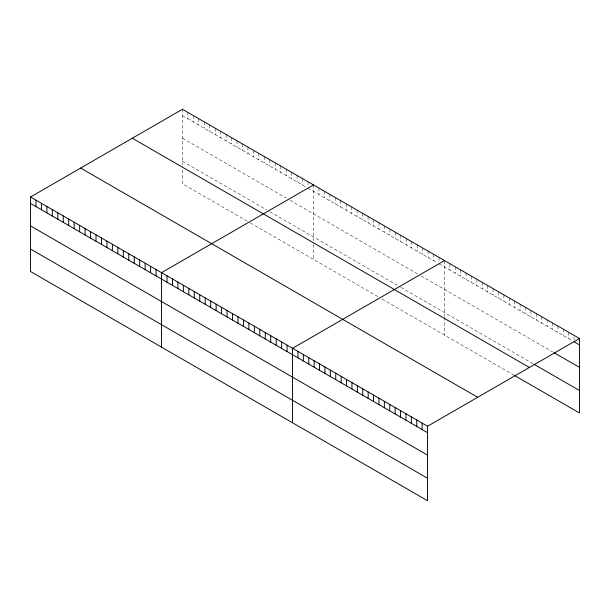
<?xml version="1.0" encoding="UTF-8"?>
<svg xmlns="http://www.w3.org/2000/svg" width="610" height="610" viewBox="0 0 610 610"><rect width="100%" height="100%" fill="white"/><g stroke="black" fill="none" stroke-linecap="round" stroke-linejoin="round"><path stroke-width="0.46" stroke-dasharray="3.05 2.29" d="M182.451 115.702L307.242 187.743M308.019 188.193L437.484 262.94M439.047 263.84L572.554 340.929M182.451 138.157L286.181 198.044M290.078 200.301L417.209 273.692M421.106 275.949L552.5 351.81M182.451 161.299L266.684 209.931M269.803 211.731L400.046 286.929M400.831 287.379L533.216 363.812M247.187 221.133L182.451 183.762L182.451 168.787M250.306 222.932L378.993 297.23M382.112 299.03L513.933 375.135M574.101 337.231L574.101 339.983M568.703 332.275L568.703 338.702M563.297 329.156L563.297 335.584M557.898 326.045L557.898 332.465M552.5 322.926L552.5 329.347M547.101 319.808L547.101 326.228M541.703 316.689L541.703 323.109M536.304 313.57L536.304 319.991M530.898 310.452L530.898 316.88M525.5 307.333L525.5 313.761M520.101 304.222L520.101 310.642M514.703 301.104L514.703 307.524M509.304 297.985L509.304 304.405M503.906 294.866L503.906 301.287M498.5 291.748L498.5 298.168M493.101 288.629L493.101 295.057M487.703 285.51L487.703 291.938M482.304 282.399L482.304 288.82M476.906 279.281L476.906 285.701M471.499 276.162L471.499 282.582M466.101 273.044L466.101 279.464M460.702 269.925L460.702 276.345M455.304 266.806L455.304 273.234M449.905 263.688L449.905 270.116M444.507 260.577L444.507 316.338M444.507 317.276L444.507 335.05M439.047 257.42L439.047 262.01M433.588 254.271L433.588 260.691M428.128 251.114L428.128 257.542M422.669 247.965L422.669 254.385M417.209 244.816L417.209 251.236M411.75 241.659L411.75 248.087M406.291 238.51L406.291 244.93M400.831 235.361L400.831 241.781M395.371 232.204L395.371 238.624M389.912 229.055L389.912 235.475M384.452 225.898L384.452 232.326M378.993 222.749L378.993 229.169M373.533 219.6L373.533 226.02M368.074 216.443L368.074 222.871M362.614 213.294L362.614 219.714M357.155 210.145L357.155 216.565M351.695 206.988L351.695 213.408M346.236 203.839L346.236 210.259M340.776 200.682L340.776 207.11M335.317 197.533L335.317 203.953M329.858 194.384L329.858 200.804M324.398 191.227L324.398 197.655M318.938 188.078L318.938 194.499M313.479 184.929L313.479 240.691M313.479 244.435L313.479 259.402M308.019 181.772L308.019 186.363M302.56 178.623L302.56 185.043M297.1 175.466L297.1 181.894M291.641 172.317L291.641 178.738M286.181 169.168L286.181 175.588M280.722 166.011L280.722 172.439M275.262 162.862L275.262 169.283M269.803 159.713L269.803 166.133M264.344 156.556L264.344 162.984M258.884 153.407L258.884 159.828M253.424 150.251L253.424 156.678M247.965 147.101L247.965 153.522M242.506 143.952L242.506 150.373M237.046 140.796L237.046 147.224M231.587 137.647L231.587 144.067M226.127 134.497L226.127 140.918M220.667 131.341L220.667 137.768M215.208 128.191L215.208 134.612M209.748 125.035L209.748 131.463M204.289 121.886L204.289 128.306M198.829 118.736L198.829 125.157M193.37 115.58L193.37 122.008M187.91 112.431L187.91 118.851M182.451 109.281L182.451 165.043"/><path stroke-width="0.91" d="M30.5 197.007L427.549 426.237L427.549 500.718L30.5 271.488L30.5 197.007L182.451 109.281L579.5 338.512L579.5 412.993L514.703 375.585M313.479 184.929L161.528 272.655L161.528 347.136M444.507 260.577L292.548 348.302L292.548 422.783M427.549 426.237L579.5 338.512M574.101 341.821L579.5 344.932M554.04 352.694L579.5 367.395M533.986 364.254L579.5 390.537M132.309 138.226L529.358 367.464M80.642 168.055L477.691 397.293M30.5 203.427L427.549 432.665M30.5 225.891L427.549 455.121M30.5 249.025L427.549 478.263M422.15 423.126L422.15 429.547M416.752 420.008L416.752 426.428M411.346 416.889L411.346 423.309M405.947 413.771L405.947 420.191M400.549 410.652L400.549 417.072M395.15 407.533L395.15 413.961M389.752 404.415L389.752 410.843M384.353 401.304L384.353 407.724M378.947 398.185L378.947 404.605M373.549 395.066L373.549 401.487M368.15 391.948L368.15 398.368M362.752 388.829L362.752 395.25M357.353 385.711L357.353 392.138M351.947 382.592L351.947 389.02M346.549 379.481L346.549 385.901M341.15 376.362L341.15 382.783M335.752 373.244L335.752 379.664M330.353 370.125L330.353 376.545M324.955 367.006L324.955 373.427M319.548 363.888L319.548 370.308M314.15 360.769L314.15 367.197M308.752 357.651L308.752 364.079M303.353 354.54L303.353 360.96M297.954 351.421L297.954 357.841M287.089 345.153L287.089 351.573M281.629 341.996L281.629 348.417M276.177 338.847L276.177 345.268M270.718 335.691L270.718 342.118M265.258 332.541L265.258 338.962M259.799 329.392L259.799 335.813M254.339 326.236L254.339 332.663M248.88 323.087L248.88 329.507M243.421 319.937L243.421 326.358M237.961 316.781L237.961 323.201M232.501 313.631L232.501 320.052M227.042 310.475L227.042 316.903M221.583 307.326L221.583 313.746M216.123 304.176L216.123 310.597M210.663 301.02L210.663 307.448M205.204 297.871L205.204 304.291M199.744 294.721L199.744 301.142M194.285 291.565L194.285 297.985M188.825 288.416L188.825 294.836M183.366 285.259L183.366 291.687M177.906 282.11L177.906 288.53M172.447 278.961L172.447 285.381M166.987 275.804L166.987 282.232M156.069 269.506L156.069 275.926M150.609 266.349L150.609 272.769M145.149 263.2L145.149 269.62M139.69 260.043L139.69 266.471M134.23 256.894L134.23 263.314M128.771 253.745L128.771 260.165M123.311 250.588L123.311 257.016M117.852 247.439L117.852 253.859M112.392 244.29L112.392 250.71M106.933 241.133L106.933 247.553M101.474 237.984L101.474 244.404M96.014 234.827L96.014 241.255M90.555 231.678L90.555 238.098M85.095 228.529L85.095 234.949M79.635 225.372L79.635 231.8M74.176 222.223L74.176 228.643M68.716 219.074L68.716 225.494M63.257 215.917L63.257 222.345M57.797 212.768L57.797 219.188M52.338 209.611L52.338 216.039M46.878 206.462L46.878 212.882M41.419 203.313L41.419 209.733M35.959 200.156L35.959 206.584"/></g></svg>
